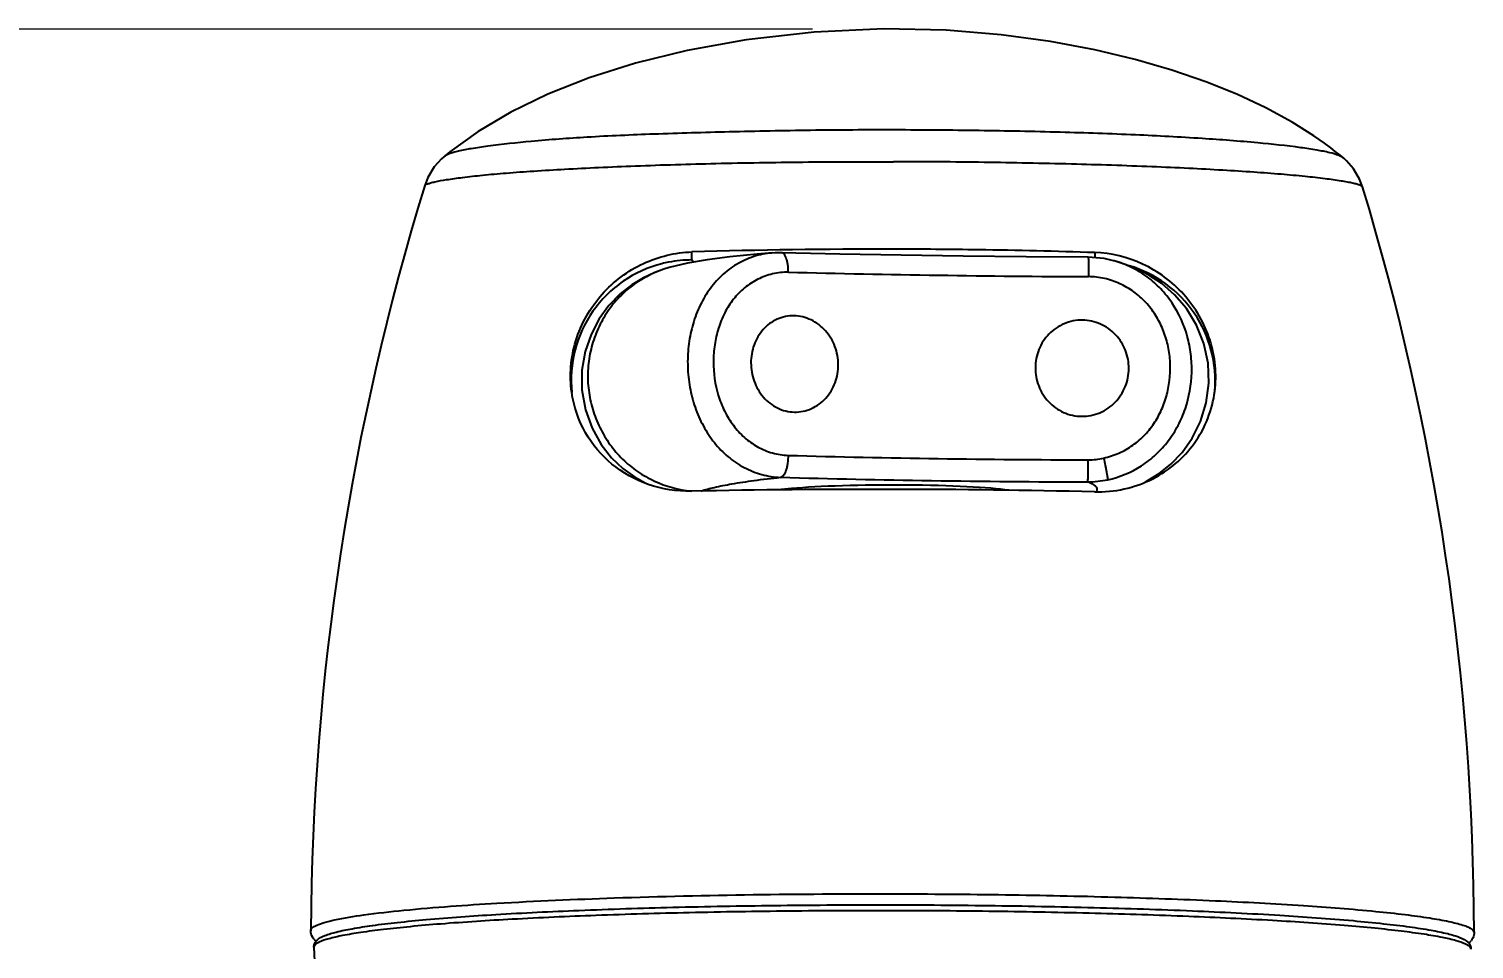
# Model space of a CAD drawing. Extents: x 0 to 1128, y 0 to 827.
# Drawn here: x 206.5 to 276.1, y 583.1 to 627.3 of the extents above; entities that cross this region are included whole.
import ezdxf

# ---------------------------------------------------------------- set-up
doc = ezdxf.new("R2010")
doc.units = 0
doc.header["$LTSCALE"] = 10
doc.header["$MEASUREMENT"] = 0
doc.header["$PDMODE"] = 3
doc.header["$PDSIZE"] = -10
doc.layers.get('0').update_dxf_attribs({"linetype": 'CONTINUOUS'})
doc.layers.get('DEFPOINTS').update_dxf_attribs({"linetype": 'CONTINUOUS'})
doc.layers.add('DLK3015-CA1_시공도$0$DEF_LAYER_ASSEM_MEMBER', color=7, linetype='CONTINUOUS')
doc.styles.add('Daelim Dimension', font='')
doc.styles.add('DLK3015-CA1_시공도$0$Daelim Dimension', font='H2GTRE.TTF')
doc.styles.get('Daelim Dimension').set_extended_font_data('나눔고딕')
doc.dimstyles.new('DLK3015-CA1_시공도$0$DEFAULT', dxfattribs={"dimscale": 2, "dimtxt": 2, "dimasz": 2, "dimexe": 0, "dimexo": 2, "dimgap": 1, "dimtad": 1, "dimdec": 1, "dimzin": 9, "dimdsep": 46, "dimtxsty": 'DLK3015-CA1_시공도$0$Daelim Dimension', "dimcen": 0.5, "dimclrd": 252, "dimclre": 252, "dimclrt": 3, "dimadec": 1, "dimazin": 0, "dimtfac": 1, "dimtdec": 1, "dimtix": 1, "dimtmove": 0, "dimatfit": 3, "dimfxl": 1, "dimtolj": 1, "dimtzin": 1, "dimlwd": 9, "dimlwe": 9, "dimarcsym": 0})

# ---------------------------------------------------------------- blocks, each defined once
blk = doc.blocks.new('*D3')
at = {"color": 5, "lineweight": 9, "ltscale": 0.5, "transparency": 16777216}
for p, q in [((244.251, 627.328), (150.64, 627.328)), ((150.64, 623.328), (150.64, 342.467)), ((217.481, 338.467), (150.64, 338.467))]:
    blk.add_line(p, q, dxfattribs=at)
at = {"color": 5, "ltscale": 0.5, "transparency": 16777216}
for points in [[(149.974, 623.328), (151.307, 623.328), (150.64, 627.328)], [(149.974, 342.467), (151.307, 342.467), (150.64, 338.467)]]:
    blk.add_solid(points, dxfattribs=at)
at = {"layer": 'DEFPOINTS', "color": 0, "ltscale": 0.5, "transparency": 16777216}
for p in [(248.251, 627.328), (150.64, 338.467), (221.481, 338.467)]:
    blk.add_point(p, dxfattribs=at)
at = {"color": 7, "ltscale": 0.5, "transparency": 16777216, "insert": (143.527, 482.897), "char_height": 10, "attachment_point": 5, "rotation": 90, "style": 'Daelim Dimension'}
blk.add_mtext('\\A1;289', dxfattribs=at)

msp = doc.modelspace()

# ---------------------------------------------------------------- linework, layer by layer
at = {"layer": 'DLK3015-CA1_시공도$0$DEF_LAYER_ASSEM_MEMBER', "color": 7, "linetype": 'Continuous'}
for p, q in [((226.509, 621.189), (226.505, 621.186)), ((269.84, 621.103), (269.84, 621.103)), ((225.583, 619.797), (225.583, 619.798)), ((242.458, 616.565), (242.301, 616.555)), ((242.312, 616.556), (242.301, 616.555)), ((242.747, 616.571), (242.458, 616.565)), ((242.75, 616.571), (242.747, 616.571)), ((237.356, 615.859), (237.099, 615.78)), ((258.778, 616.174), (258.736, 616.186)), ((260.27, 605.546), (260.353, 605.586)), ((243.236, 605.215), (242.574, 605.154)), ((220.248, 583.143), (220.399, 579.779)), ((220.359, 583.424), (220.352, 583.429))]:
    msp.add_line(p, q, dxfattribs=at)
at = {"layer": 'DLK3015-CA1_시공도$0$DEF_LAYER_ASSEM_MEMBER', "color": 9, "linetype": 'Continuous'}
for p, q in [((225.583, 619.797), (225.583, 619.799)), ((238.444, 616.219), (238.441, 616.605)), ((257.839, 616.574), (257.841, 616.323)), ((276.097, 583.853), (276.097, 583.853))]:
    msp.add_line(p, q, dxfattribs=at)
at = {"layer": 'DLK3015-CA1_시공도$0$DEF_LAYER_ASSEM_MEMBER', "color": 7, "linetype": 'Continuous'}
for points in [[(269.837, 621.106), (269.725, 621.201), (269.587, 621.313), (269.416, 621.446), (269.199, 621.611), (268.894, 621.836), (268.38, 622.196), (267.337, 622.855), (266.075, 623.545), (264.683, 624.198), (263.183, 624.801), (261.555, 625.357), (259.78, 625.867), (257.838, 626.329), (255.703, 626.731), (253.332, 627.055), (250.691, 627.273), (247.691, 627.34), (244.325, 627.19), (241.055, 626.817), (238.224, 626.304), (235.726, 625.686), (233.498, 624.981), (231.51, 624.196), (229.734, 623.333), (228.16, 622.404), (226.793, 621.423), (226.507, 621.19)], [(226.505, 621.186), (226.395, 621.089), (226.044, 620.7), (225.738, 620.194), (225.583, 619.797)], [(270.731, 619.734), (270.588, 620.109), (270.3, 620.602), (269.963, 620.99), (269.84, 621.103)], [(242.312, 616.559), (241.587, 616.497), (240.275, 616.365), (239.176, 616.223), (238.229, 616.063), (237.356, 615.859)], [(257.52, 616.352), (254.537, 616.373), (251.509, 616.405), (248.516, 616.45), (245.573, 616.506), (242.75, 616.571)], [(237.099, 615.78), (236.66, 615.618), (236.122, 615.366), (235.553, 615.025), (234.986, 614.583), (234.451, 614.035), (233.977, 613.38), (233.59, 612.635), (233.308, 611.807), (233.155, 610.91), (233.155, 609.962), (233.325, 609.01), (233.646, 608.118), (234.077, 607.343), (234.576, 606.702), (235.118, 606.184), (235.675, 605.779), (236.221, 605.472), (236.333, 605.423)], [(258.736, 616.186), (258.289, 616.283), (257.52, 616.352)], [(260.353, 605.586), (260.932, 605.945), (261.504, 606.4), (262.04, 606.961), (262.523, 607.642), (262.925, 608.444), (263.206, 609.344), (263.334, 610.298), (263.292, 611.261), (263.085, 612.2), (262.729, 613.086), (262.25, 613.879), (261.684, 614.547), (261.07, 615.081), (260.447, 615.491), (259.855, 615.791), (259.305, 616.009), (258.778, 616.174)]]:
    msp.add_lwpolyline(points, dxfattribs=at)
for centre, radius, start, end in [((344.672, 583.238), 124.574, 162.9335, 179.67384), ((151.524, 583.562), 124.574, 0.13378, 16.88046), ((247.568, 309.77), 306.971, 89.89338, 91.70376), ((247.633, 296.768), 319.973, 89.17527, 89.90926), ((248.382, 338.73), 278.005, 88.0505, 89.20524), ((257.996, 610.892), 5.831, 282.447, 296.93182), ((247.18, 173.998), 431.183, 89.87533, 91.16411), ((247.437, 156.977), 448.204, 88.67274, 89.91286), ((257.963, 611.055), 5.997, 268.61922, 282.41429), ((220.715, 583.943), 0.615, 179.67323, 180.43279), ((220.889, 584.043), 0.817, 218.32374, 224.12302), ((220.928, 584.099), 0.883, 224.94158, 229.29822), ((220.845, 583.033), 0.631, 135.77964, 140.02124), ((275.342, 582.935), 0.64, 40.33437, 44.0308), ((275.27, 584.008), 0.883, 310.42979, 314.86455), ((275.315, 583.945), 0.808, 315.65345, 321.96257)]:
    msp.add_arc(centre, radius, start, end, dxfattribs=at)
at = {"layer": 'DLK3015-CA1_시공도$0$DEF_LAYER_ASSEM_MEMBER', "color": 9, "linetype": 'Continuous'}
for centre, radius, start, end in [((238.428, 610.425), 5.793, 100.97734, 104.2239), ((238.435, 610.388), 5.831, 89.91181, 100.97455), ((261.022, 1337.951), 722.543, 268.577756, 269.724055), ((258.288, 1145.621), 539.02, 268.38306, 269.91922), ((257.916, 1144.085), 538.541, 268.38195, 269.15512), ((258.705, 1198.784), 593.246, 269.156865, 269.883166), ((221.048, 582.235), 1.274, 115.00715, 117.90759), ((275.116, 582.089), 1.336, 62.95715, 64.65953)]:
    msp.add_arc(centre, radius, start, end, dxfattribs=at)
at = {"layer": 'DLK3015-CA1_시공도$0$DEF_LAYER_ASSEM_MEMBER', "color": 7, "linetype": 'Continuous'}
msp.add_ellipse((248.124, 604.937), major_axis=(6.2, 0), ratio=0.072935, start_param=0.454526, end_param=2.478845, dxfattribs=at)
at = {"layer": 'DLK3015-CA1_시공도$0$DEF_LAYER_ASSEM_MEMBER', "color": 9, "linetype": 'Continuous'}
for points, start_tangent, end_tangent in [([(269.839, 621.103), (269.587, 621.245), (269.147, 621.382), (268.536, 621.505), (267.751, 621.624), (265.683, 621.855), (263.006, 622.064), (259.801, 622.237), (256.179, 622.365), (252.27, 622.444), (248.216, 622.477), (244.161, 622.456), (240.243, 622.381), (236.615, 622.274), (233.403, 622.126), (230.712, 621.926), (228.62, 621.694), (227.825, 621.576), (227.205, 621.457), (226.965, 621.397), (226.763, 621.326), (226.509, 621.189)], (-0.756564, 0.653919), (-0.77425, -0.63288)), ([(225.583, 619.799), (225.624, 619.837), (225.719, 619.882), (225.868, 619.93), (226.07, 619.981), (226.632, 620.085), (227.398, 620.193), (228.36, 620.301), (229.509, 620.404), (230.833, 620.501), (232.32, 620.591), (233.957, 620.674), (235.727, 620.748), (239.599, 620.865), (243.791, 620.933), (248.147, 620.95)], (0.338984, 0.940792), (0.999999, -0.00166)), ([(270.73, 619.735), (270.692, 619.773), (270.599, 619.816), (270.452, 619.864), (270.251, 619.914), (269.997, 619.966), (269.691, 620.019), (268.927, 620.127), (267.966, 620.236), (266.816, 620.342), (265.491, 620.443), (264.002, 620.538), (262.363, 620.626), (260.59, 620.705), (256.711, 620.833), (252.511, 620.917), (248.147, 620.95)], (-0.290461, 0.956887), (-0.999998, 0.001793)), ([(242.301, 616.555), (241.854, 616.494), (241.419, 616.38), (240.6, 616.008), (239.874, 615.46), (239.27, 614.76), (238.798, 613.94), (238.468, 613.032), (238.285, 612.069), (238.245, 611.079), (238.349, 610.09), (238.599, 609.131), (238.996, 608.233), (239.529, 607.427), (240.191, 606.749), (240.964, 606.23), (241.817, 605.893), (242.714, 605.758)], (-0.996892, -0.078775), (0.999466, -0.032679)), ([(243.089, 615.631), (243.063, 615.993), (243.033, 616.154), (242.991, 616.296), (242.94, 616.411), (242.882, 616.497), (242.818, 616.551), (242.75, 616.571)], (0.000411, 1), (-0.999582, 0.028926)), ([(237.004, 616.041), (235.136, 615.193), (233.68, 613.748), (232.82, 611.888), (232.664, 609.845)], (-0.969334, -0.245746), (0.10173, -0.994812)), ([(237.099, 615.78), (235.482, 614.912), (234.811, 614.28), (234.26, 613.536), (233.84, 612.704), (233.563, 611.812), (233.439, 610.885), (233.477, 609.948), (233.674, 609.028), (234.019, 608.152), (234.501, 607.346), (235.109, 606.635), (235.83, 606.042), (236.639, 605.581), (238.421, 605.096)], (-0.948709, -0.31615), (0.995771, -0.091871)), ([(238.552, 616.123), (238.509, 616.147), (238.444, 616.219)], (-0.896867, 0.442301), (-0.226512, 0.974008)), ([(257.52, 616.352), (257.522, 616.347), (257.525, 616.334), (257.527, 616.312), (257.529, 616.282), (257.532, 616.243), (257.534, 616.196), (257.537, 616.081), (257.54, 615.94), (257.542, 615.779), (257.543, 615.602), (257.543, 615.417)], (0.999331, -0.036567), (-0.00273, -0.999996)), ([(258.461, 605.642), (260.086, 606.314), (260.784, 606.856), (261.374, 607.513), (261.849, 608.257), (262.199, 609.068), (262.503, 610.802), (262.463, 611.683), (262.293, 612.546), (261.564, 614.14), (261.015, 614.826), (260.356, 615.407), (259.602, 615.861), (258.778, 616.174)], (0.978036, 0.208435), (-0.9628, 0.270215)), ([(263.61, 609.903), (263.444, 611.862), (262.629, 613.653), (261.261, 615.068), (259.496, 615.944)], (0.086275, 0.996271), (-0.958166, 0.286214)), ([(243.089, 615.631), (242.333, 615.55), (241.623, 615.291), (240.984, 614.88), (240.445, 614.33), (240.025, 613.668), (239.724, 612.93), (239.542, 612.142), (239.481, 611.327), (239.715, 609.708), (240.018, 608.952), (240.44, 608.265), (240.975, 607.68), (241.611, 607.228), (242.322, 606.933), (243.078, 606.816)], (-0.999696, 0.024656), (0.999396, -0.034751)), ([(258.266, 606.683), (259.001, 606.926), (259.674, 607.307), (260.259, 607.813), (260.735, 608.424), (261.093, 609.11), (261.335, 609.844), (261.462, 611.38), (261.348, 612.144), (261.114, 612.879), (260.759, 613.564), (260.289, 614.177), (259.712, 614.69), (259.044, 615.079), (258.311, 615.327), (257.543, 615.417)], (0.976705, 0.214588), (-0.999934, 0.011519)), ([(243.078, 606.816), (243.052, 606.446), (243.018, 606.262), (242.97, 606.095), (242.912, 605.956), (242.847, 605.852), (242.714, 605.758)], (-0.002896, -0.999996), (-0.9834, -0.181448)), ([(257.528, 606.601), (258.266, 606.683)], (0.999999, -0.001019), (0.976426, 0.215853)), ([(258.266, 606.683), (258.339, 606.329), (258.374, 606.153), (258.405, 605.991), (258.43, 605.854), (258.448, 605.749), (258.458, 605.678), (258.461, 605.642)], (0.207197, -0.978299), (-0.021546, -0.999768)), ([(257.495, 605.539), (257.499, 605.551), (257.503, 605.572), (257.506, 605.603), (257.51, 605.642), (257.516, 605.746), (257.521, 605.88), (257.524, 606.038), (257.527, 606.216), (257.528, 606.601)], (0.497615, 0.867398), (-0.003192, 0.999995)), ([(238.886, 605.1), (239.516, 605.274), (240.367, 605.443), (241.435, 605.605), (242.71, 605.759)], (0.947697, 0.319171), (0.994149, 0.10802)), ([(257.495, 605.54), (257.98, 605.569), (258.461, 605.642)], (0.999874, 0.015877), (0.978162, 0.207843)), ([(257.956, 605.169), (257.932, 605.262), (257.898, 605.309), (257.848, 605.355), (257.702, 605.448), (257.495, 605.539)], (0.078736, 0.996896), (-0.933157, 0.359469)), ([(257.907, 605.063), (257.927, 605.089), (257.956, 605.169)], (0.640116, 0.768278), (0.078736, 0.996896)), ([(224.583, 584.923), (229.056, 585.261), (234.705, 585.515), (248.085, 585.713)], (0.995177, 0.098097), (0.999999, -0.00164)), ([(248.085, 585.713), (253.548, 585.669), (258.8, 585.558), (263.642, 585.382), (267.887, 585.149), (271.371, 584.869), (272.784, 584.714), (273.961, 584.551), (274.888, 584.382), (275.557, 584.208), (275.792, 584.12), (275.961, 584.031), (276.097, 583.853)], (0.999999, -0.00164), (0.007554, -0.999971)), ([(220.099, 583.947), (220.172, 584.076), (220.262, 584.141), (220.388, 584.205), (220.747, 584.333), (221.245, 584.458), (222.653, 584.699), (224.583, 584.923)], (0.005746, 0.999983), (0.995177, 0.098097)), ([(248.083, 584.901), (243.121, 584.88), (238.318, 584.803), (233.828, 584.67), (229.795, 584.487), (226.347, 584.26), (224.879, 584.132), (223.596, 583.995), (222.51, 583.852), (221.629, 583.702), (220.961, 583.548), (220.509, 583.389)], (-0.999999, 0.00164), (-0.905727, -0.423861)), ([(275.688, 583.296), (275.238, 583.456), (274.57, 583.613), (273.689, 583.765), (272.603, 583.913), (271.319, 584.054), (269.849, 584.187), (266.398, 584.426), (262.359, 584.623), (257.862, 584.77), (253.052, 584.864), (248.083, 584.901)], (-0.903593, 0.428392), (-0.999999, 0.00164)), ([(220.383, 583.321), (220.324, 583.276), (220.248, 583.143)], (-0.837216, -0.546872), (0.005385, -0.999986)), ([(220.452, 583.361), (220.433, 583.351), (220.383, 583.321)], (-0.883115, -0.469156), (-0.837216, -0.546872)), ([(275.801, 583.234), (275.783, 583.245), (275.723, 583.278)], (-0.844519, 0.535525), (-0.890467, 0.455048)), ([(275.946, 583.051), (275.937, 583.097), (275.889, 583.166), (275.801, 583.234)], (-0.007554, 0.999971), (-0.844519, 0.535525))]:
    msp.add_spline(points, degree=3, dxfattribs=dict(at, start_tangent=start_tangent, end_tangent=end_tangent))
at = {"layer": 'DLK3015-CA1_시공도$0$DEF_LAYER_ASSEM_MEMBER', "color": 7, "linetype": 'Continuous'}
for points, start_tangent, end_tangent in [([(232.658, 609.847), (232.857, 612.324), (234.123, 614.569), (236.112, 616.05), (238.441, 616.605)], (-0.141394, 0.989953), (0.999528, 0.030729)), ([(263.615, 609.902), (263.385, 612.357), (262.114, 614.566), (260.14, 616.023), (257.839, 616.574)], (0.125986, 0.992032), (-0.99942, 0.034044)), ([(245.485, 610.955), (245.483, 611.403), (245.402, 611.843), (245.243, 612.262), (245.012, 612.642), (244.369, 613.232), (243.982, 613.417), (243.57, 613.516), (243.152, 613.524), (242.745, 613.441), (242.364, 613.272), (242.026, 613.023), (241.522, 612.335), (241.297, 611.485)], (0.085328, 0.996353), (-0.082753, -0.99657)), ([(259.469, 611.216), (259.226, 612.073), (258.679, 612.777), (257.904, 613.217), (257.018, 613.316), (256.167, 613.056), (255.487, 612.485), (255.076, 611.697), (254.986, 610.811)], (-0.086756, 0.99623), (0.087147, -0.996195)), ([(241.297, 611.485), (241.377, 610.596), (241.753, 609.794), (242.04, 609.464), (242.38, 609.201), (242.762, 609.015), (243.171, 608.916), (243.589, 608.908), (244, 608.991), (244.387, 609.162), (244.732, 609.412), (245.252, 610.103), (245.485, 610.955)], (-0.082753, -0.99657), (0.085328, 0.996353)), ([(254.986, 610.811), (255.229, 609.953), (255.774, 609.247), (256.548, 608.805), (257.433, 608.705), (258.284, 608.966), (258.966, 609.54), (259.378, 610.329), (259.469, 611.216)], (0.087147, -0.996195), (-0.086756, 0.99623)), ([(238.42, 605.092), (236.339, 605.421), (234.599, 606.396), (233.327, 607.899), (232.658, 609.847)], (-0.999782, -0.02086), (-0.141394, 0.989953)), ([(260.637, 605.694), (262.621, 607.384), (263.615, 609.902)], (0.891097, 0.453814), (0.125986, 0.992032)), ([(220.394, 583.472), (220.771, 583.7), (221.329, 583.876), (222.09, 584.036), (223.07, 584.19), (224.26, 584.335), (225.653, 584.473), (229.001, 584.718), (233.003, 584.917), (237.522, 585.065), (242.403, 585.155), (247.48, 585.184)], (0.707281, 0.706932), (1, -0.000222)), ([(247.48, 585.184), (252.731, 585.151), (257.814, 585.053), (262.542, 584.895), (266.745, 584.682), (270.271, 584.422), (271.74, 584.277), (272.994, 584.124), (274.027, 583.963), (274.828, 583.796), (275.411, 583.614), (275.802, 583.379)], (1, -0.000222), (0.704903, -0.709303)), ([(220.248, 583.536), (220.193, 583.615), (220.099, 583.938)], (-0.62067, 0.784072), (-0.007554, 0.999971)), ([(276.097, 583.853), (276.085, 583.729), (275.951, 583.447)], (0.002346, -0.999997), (-0.616804, -0.787117)), ([(220.248, 583.143), (220.282, 583.311), (220.362, 583.438)], (-0.005387, 0.999985), (0.642646, 0.766163)), ([(275.83, 583.349), (275.91, 583.223), (275.946, 583.056)], (0.647366, -0.76218), (0.007554, -0.999971))]:
    msp.add_spline(points, degree=3, dxfattribs=dict(at, start_tangent=start_tangent, end_tangent=end_tangent))

# ---------------------------------------------------------------- dimensions: what is measured, and where the dimension line sits
at = {"color": 5, "ltscale": 0.5}
dim = msp.add_linear_dim(base=(150.64, 338.467), p1=(248.251, 627.328), p2=(221.481, 338.467), angle=90, dimstyle='DLK3015-CA1_시공도$0$DEFAULT', override={"dimtxt": 5, "dimdec": 0, "dimtxsty": 'Daelim Dimension', "dimclrd": 5, "dimclre": 5, "dimclrt": 7}, dxfattribs=at)
dim.commit()
dim.dimension.update_dxf_attribs({"geometry": '*D3', "text_midpoint": (150.64, 482.897), "dimtype": 128})

doc.saveas('drawing.dxf')
